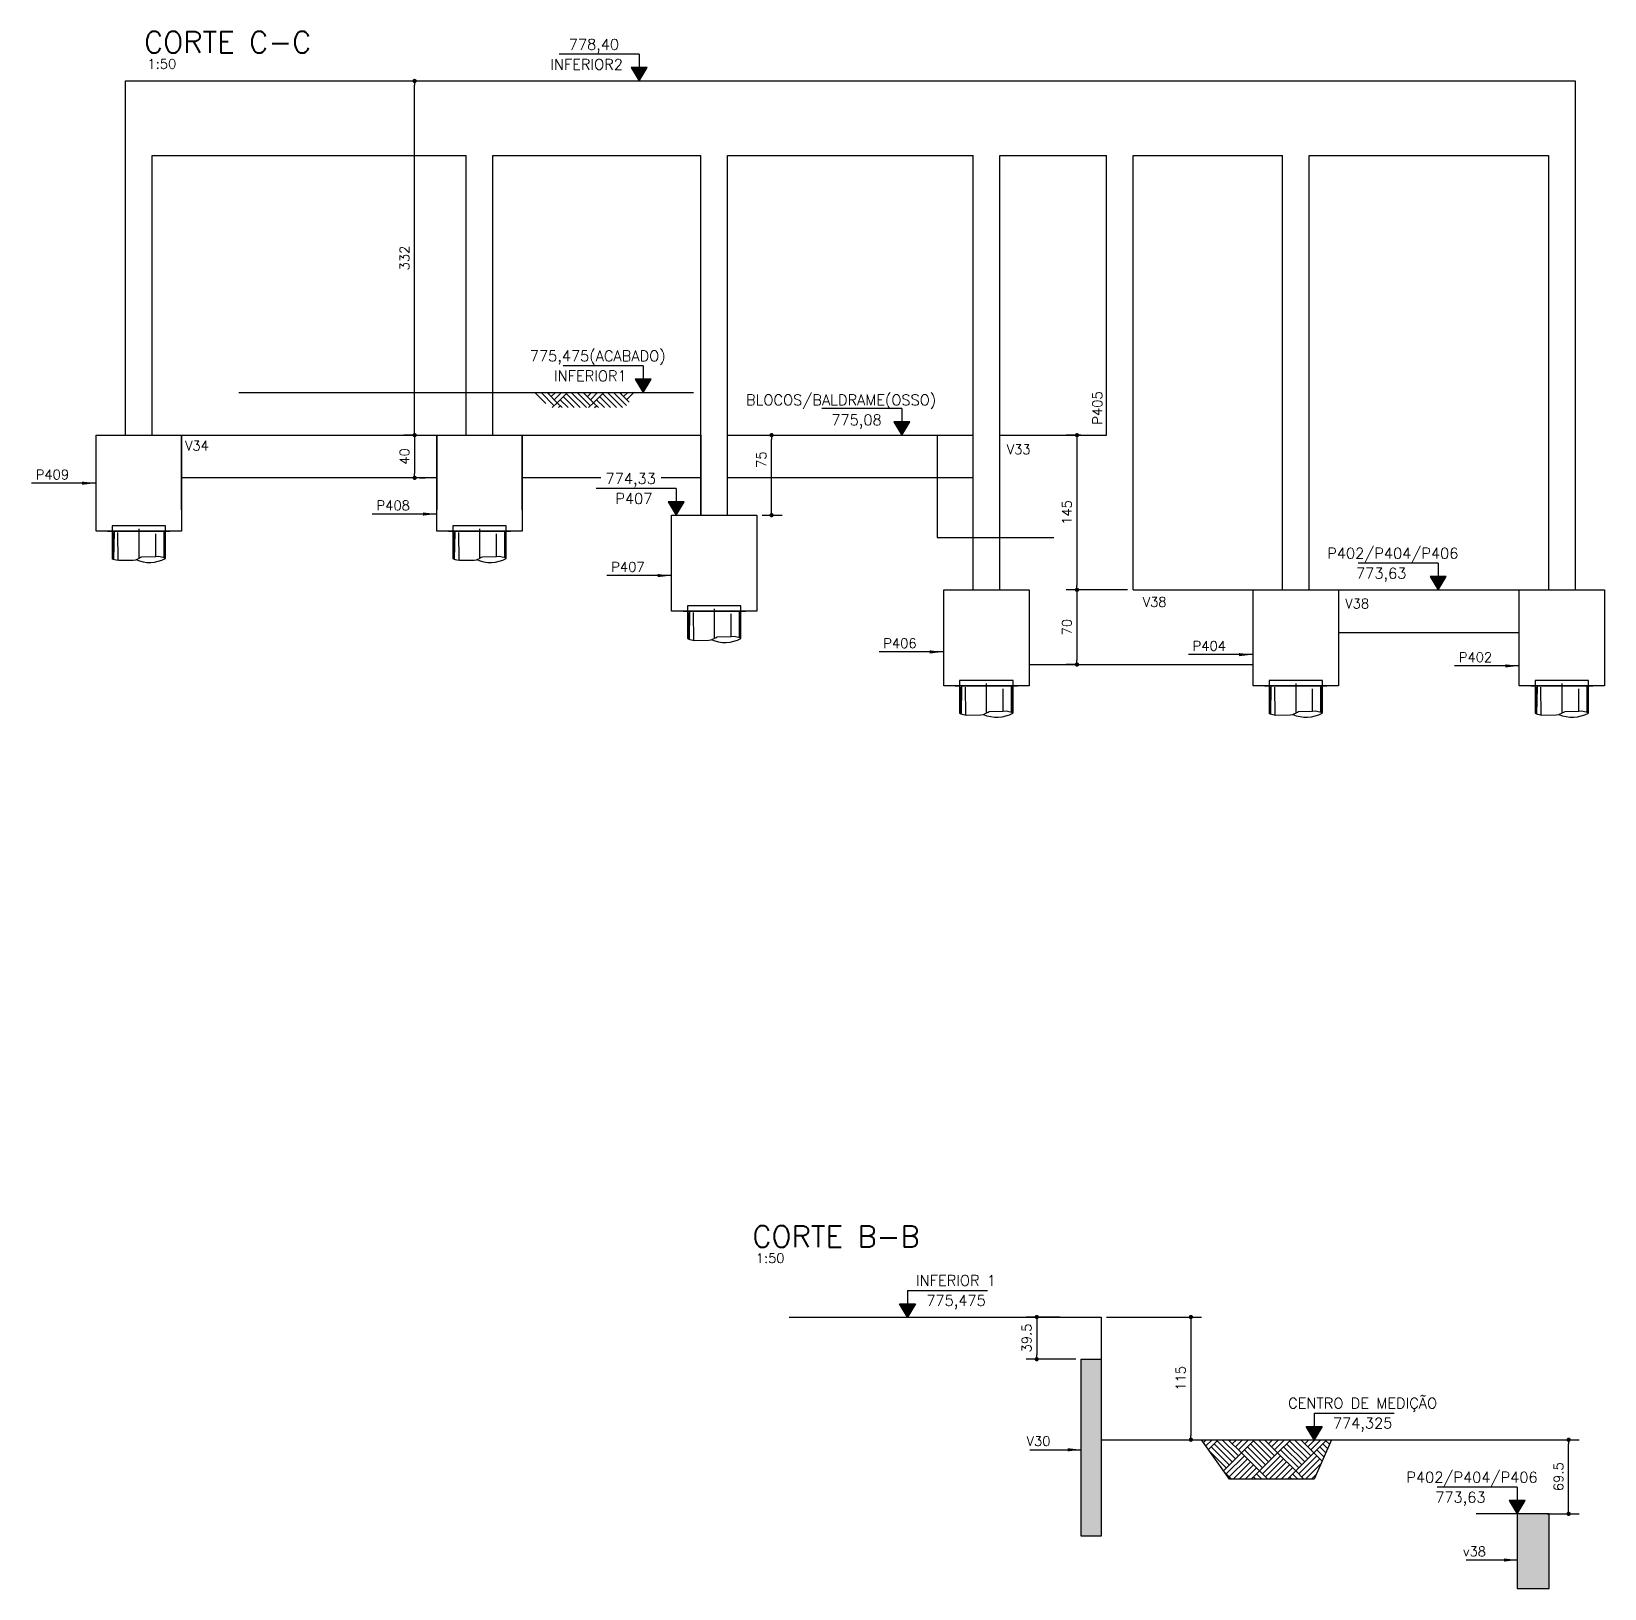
# Model space of a CAD drawing. Extents: x -39962 to 15224, y 23445 to 41277.
# Drawn here: x 13749 to 15224, y 23445 to 24904 of the extents above; entities that cross this region are included whole.
import ezdxf
from ezdxf.enums import TextEntityAlignment as Align

# ---------------------------------------------------------------- set-up
doc = ezdxf.new("R2010")
doc.units = 0
doc.linetypes.add('ESTILO_TQS_0002', pattern=[0.4, 0.1, -0.3])
doc.layers.get('0').update_dxf_attribs({"linetype": 'CONTINUOUS'})
doc.layers.get('Defpoints').update_dxf_attribs({"linetype": 'CONTINUOUS'})
for name, color, linetype in [('COTA', 1, 'CONTINUOUS'), ('H2', 252, 'CONTINUOUS'), ('H6', 1, 'CONTINUOUS'), ('LINHA_FINA', 1, 'CONTINUOUS'), ('PENA_1', 1, 'CONTINUOUS'), ('PENA_2', 2, 'CONTINUOUS'), ('PENA_3', 3, 'CONTINUOUS'), ('T1', 2, 'CONTINUOUS'), ('T3', 4, 'CONTINUOUS'), ('TEXTO', 3, 'CONTINUOUS'), ('VIGAT', 3, 'ESTILO_TQS_0002')]:
    doc.layers.add(name, color=color, linetype=linetype)
doc.styles.add('COTA', font='romans.shx')
doc.styles.add('TEXTO', font='romans.shx', dxfattribs={"height": 10})
doc.styles.add('Texto1', font='romans.shx', dxfattribs={"height": 9})
doc.styles.add('Texto3', font='romans.shx', dxfattribs={"height": 20})
doc.dimstyles.new('forma', dxfattribs={"dimscale": 5, "dimtxt": 1.8, "dimasz": 0.8, "dimexe": 2, "dimexo": 1, "dimgap": 1, "dimtad": 1, "dimdec": 1, "dimzin": 9, "dimdsep": 46, "dimtxsty": 'COTA', "dimblk1": 'DOT', "dimblk2": 'DOT', "dimsah": 1, "dimcen": 0, "dimdle": 1, "dimclrd": 256, "dimclre": 256, "dimclrt": 2, "dimadec": 0, "dimazin": 0, "dimtfac": 1, "dimtdec": 0, "dimtmove": 0, "dimatfit": 3, "dimfxl": 1, "dimtolj": 1, "dimtzin": 0, "dimarcsym": 0})

# ---------------------------------------------------------------- blocks, each defined once
blk = doc.blocks.new('elevação')
at = {"layer": 'LINHA_FINA', "linetype": 'Continuous'}
blk.add_hatch(color=256, dxfattribs=at).paths.add_polyline_path([(1.5, 2.5), (-1.5, 2.5), (0, 0)])
at = {"layer": 'LINHA_FINA'}
for p, q in [((0, 5), (-15, 5)), ((0, 5), (0, 2.5)), ((-1.5, 2.5), (0, 0)), ((1.5, 2.5), (-1.5, 2.5)), ((0, 0), (1.5, 2.5))]:
    blk.add_line(p, q, dxfattribs=at)
at = {"layer": 'TEXTO', "linetype": 'Continuous', "style": 'TEXTO'}
for p in [(-8.5, 5.25), (-8.5, 1.5)]:
    blk.add_attdef('XXXX.XX', text='', height=2, dxfattribs=at).set_placement(p, align=Align.BOTTOM_CENTER)
blk = doc.blocks.new('elevação_d')
at = {"layer": 'LINHA_FINA', "linetype": 'Continuous'}
blk.add_hatch(color=256, dxfattribs=at).paths.add_polyline_path([(0, 0), (1.5, 2.5), (-1.5, 2.5)])
at = {"layer": 'LINHA_FINA'}
for p, q in [((0, 5), (0, 2.5)), ((0, 5), (15, 5)), ((0, 0), (-1.5, 2.5)), ((-1.5, 2.5), (1.5, 2.5)), ((1.5, 2.5), (0, 0))]:
    blk.add_line(p, q, dxfattribs=at)
at = {"layer": 'TEXTO', "linetype": 'Continuous', "style": 'TEXTO'}
for p in [(9.07, 5.25), (9.07, 1.5)]:
    blk.add_attdef('XXXX.XX', text='', height=2, dxfattribs=at).set_placement(p, align=Align.BOTTOM_CENTER)
blk = doc.blocks.new('_Dot')
at = {"color": 0, "linetype": 'ByBlock', "lineweight": -2}
blk.add_line((-0.5, 0), (-1, 0), dxfattribs=at)
at = {"color": 0, "linetype": 'ByBlock', "const_width": 0.5}
blk.add_lwpolyline([(-0.25, 0, 1), (0.25, 0, 1)], format="xyb", close=True, dxfattribs=at)
blk = doc.blocks.new('*D112')
at = {"layer": 'COTA', "lineweight": -2, "transparency": 16777216}
for p, q in [((14756.9, 23699.4), (14845.9, 23699.4)), ((14835.9, 23695.4), (14835.9, 23588.4)), ((14805.1, 23584.4), (14845.9, 23584.4))]:
    blk.add_line(p, q, dxfattribs=at)
at = {"layer": 'Defpoints', "color": 0, "transparency": 16777216}
for p in [(14751.9, 23699.4), (14800.1, 23584.4), (14835.9, 23584.4)]:
    blk.add_point(p, dxfattribs=at)
at = {"layer": 'COTA', "lineweight": -2, "transparency": 16777216, "xscale": 4, "yscale": 4, "zscale": 4}
for p, rotation in [((14835.9, 23699.4), 90), ((14835.9, 23584.4), 270)]:
    blk.add_blockref('_Dot', p, dxfattribs=dict(at, rotation=rotation))
at = {"layer": 'COTA', "color": 2, "transparency": 16777216, "insert": (14826.4, 23641.9), "char_height": 9, "attachment_point": 5, "rotation": 90, "style": 'COTA'}
blk.add_mtext('\\A1;115 ', dxfattribs=at)
blk = doc.blocks.new('*D113')
at = {"layer": 'COTA', "lineweight": -2, "transparency": 16777216}
for p, q in [((14712.9, 23699.4), (14681.4, 23699.4)), ((14691.4, 23695.4), (14691.4, 23663.9)), ((14727.9, 23659.9), (14681.4, 23659.9))]:
    blk.add_line(p, q, dxfattribs=at)
at = {"layer": 'Defpoints', "color": 0, "transparency": 16777216}
for p in [(14717.9, 23699.4), (14691.4, 23659.9), (14732.9, 23659.9)]:
    blk.add_point(p, dxfattribs=at)
at = {"layer": 'COTA', "lineweight": -2, "transparency": 16777216, "xscale": 4, "yscale": 4, "zscale": 4}
for p, rotation in [((14691.4, 23699.4), 90), ((14691.4, 23659.9), 270)]:
    blk.add_blockref('_Dot', p, dxfattribs=dict(at, rotation=rotation))
at = {"layer": 'COTA', "color": 2, "transparency": 16777216, "insert": (14681.9, 23679.7), "char_height": 9, "attachment_point": 5, "rotation": 90, "style": 'COTA'}
blk.add_mtext('\\A1;39.5 ', dxfattribs=at)
blk = doc.blocks.new('ss')
at = {"layer": 'LINHA_FINA'}
blk.add_solid([(0, 0), (-2.5, -0.29), (-2.5, 0.3)], dxfattribs=at)
blk = doc.blocks.new('*D33')
at = {"layer": 'COTA', "lineweight": -2, "transparency": 16777216}
for p, q in [((14107.2, 24526), (14098.2, 24526)), ((14108.2, 24522), (14108.2, 24490)), ((14112.8, 24486), (14118.2, 24486))]:
    blk.add_line(p, q, dxfattribs=at)
at = {"layer": 'Defpoints', "color": 0, "transparency": 16777216}
for p in [(14112.2, 24526), (14107.8, 24486), (14108.2, 24486)]:
    blk.add_point(p, dxfattribs=at)
at = {"layer": 'COTA', "lineweight": -2, "transparency": 16777216, "xscale": 4, "yscale": 4, "zscale": 4}
for p, rotation in [((14108.2, 24526), 90), ((14108.2, 24486), 270)]:
    blk.add_blockref('_Dot', p, dxfattribs=dict(at, rotation=rotation))
at = {"layer": 'COTA', "color": 2, "transparency": 16777216, "insert": (14098.7, 24506), "char_height": 9, "attachment_point": 5, "rotation": 90, "style": 'COTA'}
blk.add_mtext('\\A1;40 ', dxfattribs=at)
blk = doc.blocks.new('*D34')
at = {"layer": 'COTA', "lineweight": -2, "transparency": 16777216}
for p, q in [((15169.9, 23584.4), (15200, 23584.4)), ((15190, 23518.9), (15190, 23580.4)), ((15169.9, 23514.9), (15200, 23514.9))]:
    blk.add_line(p, q, dxfattribs=at)
at = {"layer": 'Defpoints', "color": 0, "transparency": 16777216}
for p in [(15164.9, 23584.4), (15190, 23584.4), (15164.9, 23514.9)]:
    blk.add_point(p, dxfattribs=at)
at = {"layer": 'COTA', "lineweight": -2, "transparency": 16777216, "xscale": 4, "yscale": 4, "zscale": 4}
for p, rotation in [((15190, 23584.4), 90), ((15190, 23514.9), 270)]:
    blk.add_blockref('_Dot', p, dxfattribs=dict(at, rotation=rotation))
at = {"layer": 'COTA', "color": 2, "transparency": 16777216, "insert": (15180.5, 23549.7), "char_height": 9, "attachment_point": 5, "rotation": 90, "style": 'COTA'}
blk.add_mtext('\\A1;69.5 ', dxfattribs=at)
blk = doc.blocks.new('*D35')
at = {"layer": 'COTA', "lineweight": -2, "transparency": 16777216}
for p, q in [((14434.1, 24526), (14452.8, 24526)), ((14442.8, 24455), (14442.8, 24522)), ((14434.1, 24451), (14452.8, 24451))]:
    blk.add_line(p, q, dxfattribs=at)
at = {"layer": 'Defpoints', "color": 0, "transparency": 16777216}
for p in [(14429.1, 24526), (14442.8, 24526), (14429.1, 24451)]:
    blk.add_point(p, dxfattribs=at)
at = {"layer": 'COTA', "lineweight": -2, "transparency": 16777216, "xscale": 4, "yscale": 4, "zscale": 4}
for p, rotation in [((14442.8, 24526), 90), ((14442.8, 24451), 270)]:
    blk.add_blockref('_Dot', p, dxfattribs=dict(at, rotation=rotation))
at = {"layer": 'COTA', "color": 2, "transparency": 16777216, "insert": (14433.3, 24503), "char_height": 9, "attachment_point": 5, "rotation": 90, "style": 'COTA'}
blk.add_mtext('\\A1;75 ', dxfattribs=at)
blk = doc.blocks.new('A$Cfeb4b014')
at = {"layer": 'PENA_1'}
for p, q in [((54.2, 34.3), (4.2, 34.3)), ((4.2, 34.3), (4.2, 29.1)), ((29.2, 31.4), (29.2, 3.7)), ((53.8, 3.9), (53.8, 29.6)), ((54.2, 29.1), (54.2, 34.3)), ((0, 29.3), (58.3, 29.3)), ((4.2, 29.1), (4.2, 3.7)), ((4.7, 3.5), (5.1, 28)), ((5.8, 3), (6.3, 28.4)), ((9.9, 2), (9.6, 28.2)), ((45.1, 5.4), (45.1, 26.7)), ((52.9, 4.3), (52.9, 28.4)), ((54.2, 3.7), (54.2, 29.1))]:
    blk.add_line(p, q, dxfattribs=at)
for points in [[(4.2, 3.7), (5.3, 3.2), (6.4, 2.8), (7.9, 2.4), (10.4, 2), (24, 2.1), (26.4, 2.6), (27.6, 3), (29.2, 3.7)], [(54.2, 3.7), (53.1, 4.3), (52, 4.7), (50.4, 5.1), (47.9, 5.5), (45.1, 5.4), (31.9, 4.9), (30.8, 4.5), (29.2, 3.7)]]:
    blk.add_lwpolyline(points, dxfattribs=at)
blk.add_arc((39.1, 32.1), 32.1, 246.6344, 297.9627, dxfattribs=at)
blk = doc.blocks.new('*D19')
at = {"layer": 'COTA', "lineweight": -2, "transparency": 16777216}
for p, q in [((14732.7, 24526), (14719.1, 24526)), ((14729.1, 24522), (14729.1, 24385)), ((14776.6, 24381), (14719.1, 24381))]:
    blk.add_line(p, q, dxfattribs=at)
at = {"layer": 'Defpoints', "color": 0, "transparency": 16777216}
for p in [(14737.7, 24526), (14729.1, 24381), (14781.6, 24381)]:
    blk.add_point(p, dxfattribs=at)
at = {"layer": 'COTA', "lineweight": -2, "transparency": 16777216, "xscale": 4, "yscale": 4, "zscale": 4}
for p, rotation in [((14729.1, 24526), 90), ((14729.1, 24381), 270)]:
    blk.add_blockref('_Dot', p, dxfattribs=dict(at, rotation=rotation))
at = {"layer": 'COTA', "color": 2, "transparency": 16777216, "insert": (14719.6, 24453.5), "char_height": 9, "attachment_point": 5, "rotation": 90, "style": 'COTA'}
blk.add_mtext('\\A1;145 ', dxfattribs=at)
blk = doc.blocks.new('*D20')
at = {"layer": 'COTA', "lineweight": -2, "transparency": 16777216}
for p, q in [((14776.6, 24381), (14719.1, 24381)), ((14729.1, 24377), (14729.1, 24315)), ((14730.9, 24311), (14719.1, 24311))]:
    blk.add_line(p, q, dxfattribs=at)
at = {"layer": 'Defpoints', "color": 0, "transparency": 16777216}
for p in [(14781.6, 24381), (14729.1, 24311), (14735.9, 24311)]:
    blk.add_point(p, dxfattribs=at)
at = {"layer": 'COTA', "lineweight": -2, "transparency": 16777216, "xscale": 4, "yscale": 4, "zscale": 4}
for p, rotation in [((14729.1, 24381), 90), ((14729.1, 24311), 270)]:
    blk.add_blockref('_Dot', p, dxfattribs=dict(at, rotation=rotation))
at = {"layer": 'COTA', "color": 2, "transparency": 16777216, "insert": (14719.6, 24346), "char_height": 9, "attachment_point": 5, "rotation": 90, "style": 'COTA'}
blk.add_mtext('\\A1;70 ', dxfattribs=at)
blk = doc.blocks.new('*D137')
at = {"layer": 'COTA', "lineweight": -2, "transparency": 16777216}
for p, q in [((14086.9, 24858), (14118.2, 24858)), ((14108.2, 24530), (14108.2, 24854)), ((14086.9, 24526), (14118.2, 24526))]:
    blk.add_line(p, q, dxfattribs=at)
at = {"layer": 'Defpoints', "color": 0, "transparency": 16777216}
for p in [(14081.9, 24858), (14108.2, 24858), (14081.9, 24526)]:
    blk.add_point(p, dxfattribs=at)
at = {"layer": 'COTA', "lineweight": -2, "transparency": 16777216, "xscale": 4, "yscale": 4, "zscale": 4}
for p, rotation in [((14108.2, 24858), 90), ((14108.2, 24526), 270)]:
    blk.add_blockref('_Dot', p, dxfattribs=dict(at, rotation=rotation))
at = {"layer": 'COTA', "color": 2, "transparency": 16777216, "insert": (14098.7, 24692), "char_height": 9, "attachment_point": 5, "rotation": 90, "style": 'COTA'}
blk.add_mtext('\\A1;332 ', dxfattribs=at)

msp = doc.modelspace()

# ---------------------------------------------------------------- hatches: boundary and pattern name
at = {"layer": 'H2'}
for points in [[(14751.89, 23659.92), (14751.89, 23493.92), (14732.89, 23493.92), (14732.89, 23659.92)], [(15141.89, 23514.92), (15141.89, 23444.92), (15171.89, 23444.92), (15171.89, 23514.92)]]:
    msp.add_hatch(color=256, dxfattribs=at).paths.add_polyline_path(points)
at = {"layer": 'H6'}
h = msp.add_hatch(dxfattribs=at)
h.set_pattern_fill('AR-PARQ1', color=256, scale=2, angle=45, style=0)
h.set_pattern_definition([(135, (3.582, 7e-12), (-33.941125, 0), [24, -24]), (135, (6.41, 2.828), (-33.941125, 0), [24, -24]), (135, (9.238, 5.657), (-33.941125, 0), [24, -24]), (135, (12.067, 8.485), (-33.941125, 0), [24, -24]), (135, (14.895, 11.314), (-33.941125, 0), [24, -24]), (135, (17.724, 14.142), (-33.941125, 0), [24, -24]), (135, (20.552, 16.97), (-33.941125, 0), [24, -24]), (45, (-13.39, 16.97), (33.941125, 0), [24, -24]), (45, (-16.217, 19.8), (33.941125, 0), [24, -24]), (45, (-19.046, 22.627), (33.941125, 0), [24, -24]), (45, (-21.874, 25.456), (33.941125, 0), [24, -24]), (45, (-24.703, 28.284), (33.941125, 0), [24, -24]), (45, (-27.53, 31.113), (33.941125, 0), [24, -24]), (45, (-30.36, 33.94), (33.941125, 0), [24, -24])])
h.paths.add_polyline_path([(14219.74, 24566), (14316.17, 24566), (14305.06, 24551.79), (14235.73, 24551.79)])
h = msp.add_hatch(dxfattribs=at)
h.set_pattern_fill('AR-PARQ1', color=256, scale=2, angle=45, style=0)
h.set_pattern_definition([(135, (0, 0), (-33.941125, 0), [24, -24]), (135, (2.828, 2.828), (-33.941125, 0), [24, -24]), (135, (5.657, 5.657), (-33.941125, 0), [24, -24]), (135, (8.485, 8.485), (-33.941125, 0), [24, -24]), (135, (11.314, 11.314), (-33.941125, 0), [24, -24]), (135, (14.142, 14.142), (-33.941125, 0), [24, -24]), (135, (16.97, 16.97), (-33.941125, 0), [24, -24]), (45, (-16.97, 16.97), (33.941125, 0), [24, -24]), (45, (-19.8, 19.8), (33.941125, 0), [24, -24]), (45, (-22.627, 22.627), (33.941125, 0), [24, -24]), (45, (-25.456, 25.456), (33.941125, 0), [24, -24]), (45, (-28.284, 28.284), (33.941125, 0), [24, -24]), (45, (-31.113, 31.113), (33.941125, 0), [24, -24]), (45, (-33.94, 33.94), (33.941125, 0), [24, -24])])
h.paths.add_polyline_path([(14845.91, 23584.42), (14967.6, 23584.42), (14951.42, 23547.37), (14871.95, 23547.37)])

# ---------------------------------------------------------------- linework, layer by layer
at = {"layer": 'COTA'}
for p, q in [((13943.39, 24566), (14369.57, 24566)), ((14598.17, 24526), (14598.17, 24430)), ((14598.17, 24430), (14707.52, 24430))]:
    msp.add_line(p, q, dxfattribs=at)
at = {"layer": 'LINHA_FINA'}
for p, q in [((13809.64, 24481), (13749.03, 24481)), ((14129.14, 24452.08), (14068.53, 24452.08)), ((14349.14, 24394.39), (14288.53, 24394.39)), ((14604.14, 24322.83), (14543.53, 24322.83)), ((14894.14, 24320.32), (14833.53, 24320.32)), ((15143.64, 24309.74), (15083.03, 24309.74)), ((14684.8, 23575.01), (14732.89, 23575.01)), ((15093.8, 23471.67), (15141.89, 23471.67))]:
    msp.add_line(p, q, dxfattribs=at)
at = {"layer": 'PENA_1'}
for p, q in [((14459.28, 23699.42), (14751.89, 23699.42)), ((14751.89, 23699.42), (14751.89, 23583.42)), ((14751.89, 23584.42), (15186.62, 23584.42)), ((15164.89, 23514.92), (15103.32, 23514.92))]:
    msp.add_line(p, q, dxfattribs=at)
msp.add_lwpolyline([(14845.91, 23584.42), (14967.6, 23584.42), (14951.42, 23547.37), (14871.95, 23547.37)], close=True, dxfattribs=at)
at = {"layer": 'PENA_3'}
for p, q in [((13837.14, 24858), (15196.14, 24858)), ((13837.14, 24526), (13837.14, 24858)), ((15196.14, 24858), (15196.14, 24381)), ((13862.14, 24526), (13862.14, 24788)), ((13862.14, 24788), (14156.64, 24788)), ((14156.64, 24526), (14156.64, 24788)), ((14181.64, 24526), (14181.64, 24788)), ((14181.64, 24788), (14376.64, 24788)), ((14376.64, 24451), (14376.64, 24788)), ((14401.64, 24451), (14401.64, 24788)), ((14401.64, 24788), (14631.64, 24788)), ((14631.64, 24381), (14631.64, 24788)), ((14656.64, 24381), (14656.64, 24788)), ((14656.64, 24788), (14756.64, 24788)), ((14756.64, 24526), (14756.64, 24788)), ((14781.64, 24381), (14781.64, 24788)), ((14781.64, 24788), (14921.64, 24788)), ((14921.64, 24381), (14921.64, 24788)), ((14946.64, 24381), (14946.64, 24788)), ((14946.64, 24788), (15171.14, 24788)), ((15171.14, 24788), (15171.14, 24381)), ((13889.07, 24526), (14129.14, 24526)), ((13889.64, 24456), (13889.64, 24526)), ((14129.14, 24526), (14129.14, 24456)), ((14209.14, 24526), (14376.64, 24526)), ((14209.14, 24456), (14209.14, 24526)), ((14376.64, 24526), (14376.64, 24451)), ((14401.64, 24526), (14631.64, 24526)), ((14656.64, 24526), (14756.64, 24526)), ((14129.14, 24486), (13889.64, 24486)), ((14282.7, 24486), (14209.14, 24486)), ((14376.64, 24486), (14339.24, 24486)), ((14631.64, 24486), (14401.64, 24486)), ((14781.64, 24381), (14894.14, 24381)), ((14974.14, 24381), (15143.64, 24381)), ((14974.14, 24341), (15143.64, 24341)), ((14684.14, 24311), (14894.14, 24311))]:
    msp.add_line(p, q, dxfattribs=at)
for points in [[(13809.64, 24526), (13889.64, 24526), (13889.64, 24436), (13809.64, 24436), (13809.64, 24526)], [(14129.14, 24526), (14209.14, 24526), (14209.14, 24436), (14129.14, 24436), (14129.14, 24526)], [(14349.14, 24451), (14429.14, 24451), (14429.14, 24361), (14349.14, 24361), (14349.14, 24451)], [(14604.14, 24381), (14684.14, 24381), (14684.14, 24291), (14604.14, 24291), (14604.14, 24381)], [(14894.14, 24381), (14974.14, 24381), (14974.14, 24291), (14894.14, 24291), (14894.14, 24381)], [(15143.64, 24381), (15223.64, 24381), (15223.64, 24291), (15143.64, 24291), (15143.64, 24381)], [(14751.89, 23659.92), (14751.89, 23493.92), (14732.89, 23493.92), (14732.89, 23659.92), (14751.89, 23659.92)], [(15141.89, 23514.92), (15141.89, 23444.92), (15171.89, 23444.92), (15171.89, 23514.92), (15141.89, 23514.92)]]:
    msp.add_lwpolyline(points, dxfattribs=at)

# ---------------------------------------------------------------- block references
at = {"layer": 'PENA_1', "xscale": -5, "yscale": 5, "zscale": 5, "rotation": 180}
for p in [(13809.05, 24481), (14128.55, 24452.08), (14348.55, 24394.39), (14603.55, 24322.83), (14893.55, 24320.32), (15143.05, 24309.74), (14732.89, 23575.01), (15141.89, 23471.67)]:
    msp.add_blockref('ss', p, dxfattribs=at)
at = {"layer": 'PENA_1'}
for p in [(13820.43, 24406.68), (14139.93, 24406.68), (14359.93, 24331.68), (14614.93, 24261.68), (14904.93, 24261.68), (15154.43, 24261.68)]:
    msp.add_blockref('A$Cfeb4b014', p, dxfattribs=at)
at = {"layer": 'PENA_2'}
ref = msp.add_blockref('elevação', (14318.78, 24858), dxfattribs=dict(at, xscale=5, yscale=5, zscale=5))
ref.add_attrib('XXXX.XX', '778,40', dxfattribs={"layer": 'TEXTO', "linetype": 'Continuous', "height": 10, "style": 'TEXTO'}).set_placement((14276.28, 24884.25), align=Align.BOTTOM_CENTER)
ref.add_attrib('XXXX.XX', 'INFERIOR2', dxfattribs={"layer": 'TEXTO', "linetype": 'Continuous', "height": 10, "style": 'TEXTO'}).set_placement((14269.41, 24865.5), align=Align.BOTTOM_CENTER)
ref = msp.add_blockref('elevação', (14322.36, 24566), dxfattribs=dict(at, xscale=5, yscale=5, zscale=5))
ref.add_attrib('XXXX.XX', '775,475(ACABADO)', dxfattribs={"layer": 'TEXTO', "linetype": 'Continuous', "height": 10, "style": 'TEXTO'}).set_placement((14279.86, 24592.25), align=Align.BOTTOM_CENTER)
ref.add_attrib('XXXX.XX', 'INFERIOR1', dxfattribs={"layer": 'TEXTO', "linetype": 'Continuous', "height": 10, "style": 'TEXTO'}).set_placement((14272.99, 24573.5), align=Align.BOTTOM_CENTER)
ref = msp.add_blockref('elevação', (14564.93, 24526), dxfattribs=dict(at, xscale=5, yscale=5, zscale=5))
ref.add_attrib('XXXX.XX', '775,08', dxfattribs={"layer": 'TEXTO', "linetype": 'Continuous', "height": 10, "style": 'TEXTO'}).set_placement((14522.43, 24532.26), align=Align.BOTTOM_CENTER)
ref.add_attrib('XXXX.XX', 'BLOCOS/BALDRAME(OSSO)', dxfattribs={"layer": 'TEXTO', "linetype": 'Continuous', "height": 10, "style": 'TEXTO'}).set_placement((14508.01, 24551), align=Align.BOTTOM_CENTER)
ref = msp.add_blockref('elevação', (14353.25, 24451), dxfattribs=dict(at, xscale=5, yscale=5, zscale=5))
ref.add_attrib('XXXX.XX', '774,33', dxfattribs={"layer": 'TEXTO', "linetype": 'Continuous', "height": 10, "style": 'TEXTO'}).set_placement((14310.75, 24477.25), align=Align.BOTTOM_CENTER)
ref.add_attrib('XXXX.XX', 'P407', dxfattribs={"layer": 'TEXTO', "linetype": 'Continuous', "height": 10, "style": 'TEXTO'}).set_placement((14313.74, 24458.5), align=Align.BOTTOM_CENTER)
ref = msp.add_blockref('elevação', (15067.66, 24381), dxfattribs=dict(at, xscale=5, yscale=5, zscale=5))
ref.add_attrib('XXXX.XX', 'P402/P404/P406', dxfattribs={"layer": 'TEXTO', "linetype": 'Continuous', "height": 10, "style": 'TEXTO'}).set_placement((15025.16, 24407.25), align=Align.BOTTOM_CENTER)
ref.add_attrib('XXXX.XX', '773,63', dxfattribs={"layer": 'TEXTO', "linetype": 'Continuous', "height": 10, "style": 'TEXTO'}).set_placement((15014.31, 24388.5), align=Align.BOTTOM_CENTER)
ref = msp.add_blockref('elevação', (15141.89, 23514.92), dxfattribs=dict(at, xscale=5, yscale=5, zscale=5))
ref.add_attrib('XXXX.XX', 'P402/P404/P406', dxfattribs={"layer": 'TEXTO', "linetype": 'Continuous', "height": 10, "style": 'TEXTO'}).set_placement((15099.39, 23541.17), align=Align.BOTTOM_CENTER)
ref.add_attrib('XXXX.XX', '773,63', dxfattribs={"layer": 'TEXTO', "linetype": 'Continuous', "height": 10, "style": 'TEXTO'}).set_placement((15088.54, 23522.42), align=Align.BOTTOM_CENTER)
at = {"layer": 'VIGAT'}
ref = msp.add_blockref('elevação_d', (14570.38, 23699.42), dxfattribs=dict(at, xscale=5, yscale=5, zscale=5))
ref.add_attrib('XXXX.XX', 'INFERIOR 1', dxfattribs={"layer": 'TEXTO', "linetype": 'Continuous', "height": 10, "style": 'TEXTO'}).set_placement((14615.73, 23725.67), align=Align.BOTTOM_CENTER)
ref.add_attrib('XXXX.XX', '775,475', dxfattribs={"layer": 'TEXTO', "linetype": 'Continuous', "height": 10, "style": 'TEXTO'}).set_placement((14615.73, 23706.92), align=Align.BOTTOM_CENTER)
ref = msp.add_blockref('elevação_d', (14951.53, 23584.42), dxfattribs=dict(at, xscale=5, yscale=5, zscale=5))
ref.add_attrib('XXXX.XX', 'CENTRO DE MEDIÇÃO', dxfattribs={"layer": 'TEXTO', "linetype": 'Continuous', "height": 10, "style": 'TEXTO'}).set_placement((14996.88, 23610.67), align=Align.BOTTOM_CENTER)
ref.add_attrib('XXXX.XX', '774,325', dxfattribs={"layer": 'TEXTO', "linetype": 'Continuous', "height": 10, "style": 'TEXTO'}).set_placement((14996.88, 23591.92), align=Align.BOTTOM_CENTER)

# ---------------------------------------------------------------- texts
at = {"layer": 'T1', "style": 'Texto1'}
for s, p in [('1:50', (13857.76, 24869.48)), ('V34', (13892.96, 24511.62)), ('V33', (14663.22, 24508.16)), ('P409', (13753.05, 24484.57)), ('P408', (14072.55, 24455.64)), ('P407', (14292.55, 24397.95)), ('V38', (14790.69, 24365.11)), ('V38', (14980.59, 24363.59)), ('P406', (14547.55, 24326.4)), ('P404', (14837.55, 24323.89)), ('P402', (15087.05, 24313.3)), ('1:50', (14427.99, 23750.07)), ('V30', (14681.9, 23578.58)), ('v38', (15090.9, 23475.24))]:
    msp.add_text(s, height=9, dxfattribs=at).set_placement(p)
msp.add_text('P405', height=9, rotation=90, dxfattribs=at).set_placement((14752.68, 24535.82))
at = {"layer": 'T3', "style": 'Texto3'}
for s, p in [('CORTE C-C', (13854.53, 24884.39)), ('CORTE B-B', (14424.76, 23764.98))]:
    msp.add_text(s, height=20, dxfattribs=at).set_placement(p)

# ---------------------------------------------------------------- dimensions: what is measured, and where the dimension line sits
at = {"layer": 'COTA'}
for base, p1, p2, override, picture, middle in [((14108.24, 24858), (14081.93, 24526), (14081.93, 24858), {"dimpost": ' '}, '*D137', (14098.74, 24692)), ((14108.24, 24486), (14112.24, 24526), (14107.85, 24486), {"dimpost": ' ', "dimtmove": 1}, '*D33', (14098.74, 24506)), ((14729.09, 24381), (14737.66, 24526), (14781.64, 24381), {"dimpost": ' '}, '*D19', (14719.59, 24453.5)), ((14729.09, 24311), (14781.64, 24381), (14735.86, 24311), {"dimpost": ' ', "dimtmove": 1}, '*D20', (14719.59, 24346)), ((14691.36, 23659.92), (14717.94, 23699.42), (14732.89, 23659.92), {"dimpost": ' '}, '*D113', (14681.86, 23679.67)), ((14835.91, 23584.42), (14751.89, 23699.42), (14800.1, 23584.42), {"dimpost": ' '}, '*D112', (14826.41, 23641.92)), ((15190.02, 23584.42), (15164.89, 23514.92), (15164.89, 23584.42), {"dimpost": ' '}, '*D34', (15180.52, 23549.67))]:
    dim = msp.add_linear_dim(base=base, p1=p1, p2=p2, angle=90, dimstyle='forma', override=override, dxfattribs=at)
    dim.commit()
    dim.dimension.update_dxf_attribs({"geometry": picture, "text_midpoint": middle})
dim = msp.add_linear_dim(base=(14442.76, 24526), p1=(14429.14, 24451), p2=(14429.14, 24526), angle=90, dimstyle='forma', override={"dimpost": ' ', "dimtmove": 1}, dxfattribs=at)
dim.commit()
dim.dimension.update_dxf_attribs({"geometry": '*D35', "text_midpoint": (14442.76, 24502.97), "dimtype": 128})

doc.saveas('drawing.dxf')
